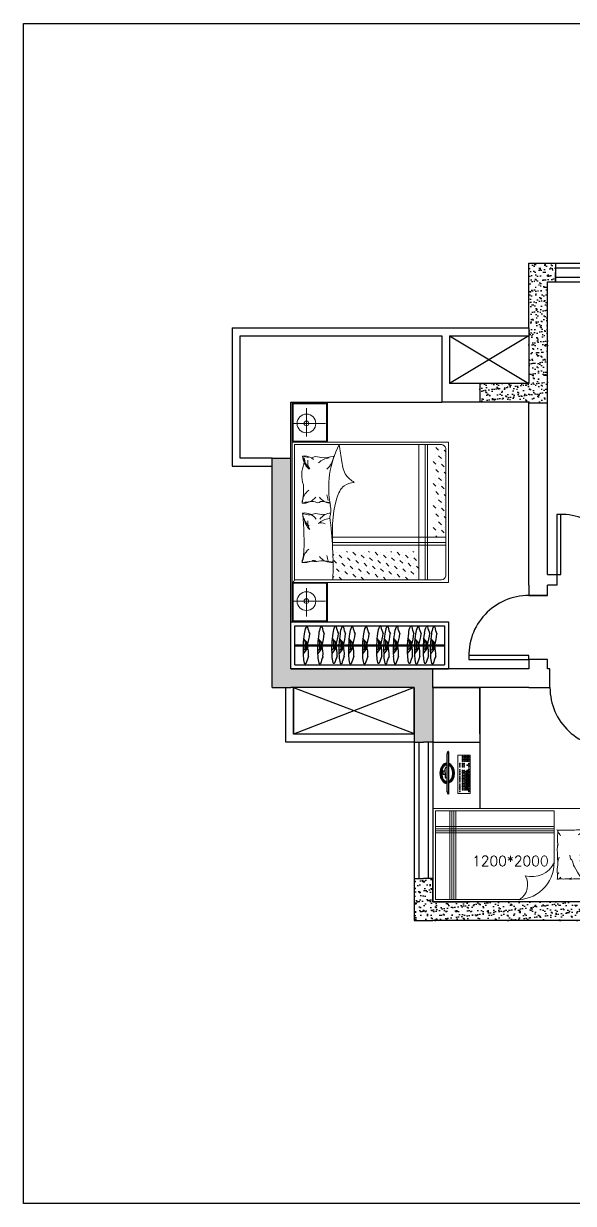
# Model space of a CAD drawing. Header units: millimetres. Extents: x 20837 to 97633253, y -10239614 to 28523936.
# Drawn here: x 20837 to 27880, y -4761 to 10367 of the extents above; entities that cross this region are included whole.
import ezdxf

# ---------------------------------------------------------------- set-up
doc = ezdxf.new("R2010")
doc.units = ezdxf.units.MM
doc.linetypes.add('HIDDEN', pattern=[0.375, 0.25, -0.125])
doc.layers.add('6', color=6, linetype='Continuous')
doc.layers.add('HUANG', color=2, linetype='Continuous')
for name, color, linetype, lineweight in [('家具', 130, 'Continuous', 20), ('细线', 8, 'Continuous', 5), ('饰线', 134, 'Continuous', 13)]:
    doc.layers.add(name, color=color, linetype=linetype, lineweight=lineweight)
doc.styles.get("Standard").update_dxf_attribs({"font": 'txt', "bigfont": 'gbcbig.shx'})
pattern_1 = [(37.5, (18684.38, 0), (-3.20006, 97.88265), [0, -77.216, 0, -86.36, 0, -82.55]), (7.5, (18684.38, 0), (89.9047, 143.365), [0, -41.656, 0, -69.596, 0, -26.67]), (327.5, (18621.9, 0), (158.1985, 0.28744), [0, -25.4, 0, -91.44, 0, -119.38]), (317.5, (18621.9, 0), (152.7113, 44.5859), [0, -12.7, 0, -59.944, 0, -68.58])]

# ---------------------------------------------------------------- blocks, each defined once
blk = doc.blocks.new('A$C7F2640A1')
at = {"layer": '6'}
for p, q in [((220, 323), (162, 365)), ((220, 323), (163, 388)), ((182, 350), (180, 248)), ((200, 337), (199, 260)), ((406, 323), (348, 365)), ((406, 323), (350, 388)), ((368, 350), (367, 248)), ((387, 337), (386, 260)), ((586, 329), (528, 371)), ((586, 329), (530, 394)), ((548, 356), (547, 254)), ((567, 343), (566, 266)), ((678, 323), (621, 365)), ((678, 323), (622, 388)), ((641, 350), (639, 248)), ((659, 337), (658, 260)), ((800, 323), (742, 365)), ((800, 323), (744, 388)), ((762, 350), (761, 248)), ((781, 337), (780, 260)), ((979, 323), (922, 365)), ((979, 323), (923, 388)), ((942, 350), (940, 248)), ((960, 337), (959, 260)), ((1159, 329), (1102, 371)), ((1159, 329), (1103, 394)), ((1122, 356), (1120, 254)), ((1140, 343), (1139, 266)), ((1252, 323), (1194, 365)), ((1252, 323), (1196, 388)), ((1214, 350), (1212, 248)), ((1233, 337), (1231, 260)), ((1374, 323), (1316, 365)), ((1374, 323), (1318, 388)), ((1336, 350), (1334, 248)), ((1355, 337), (1353, 260)), ((1554, 329), (1496, 371)), ((1554, 329), (1498, 394)), ((1516, 356), (1514, 254)), ((1535, 343), (1533, 266)), ((1646, 323), (1588, 365)), ((1646, 323), (1590, 388)), ((1608, 350), (1607, 248)), ((1627, 337), (1626, 260)), ((1757, 329), (1700, 371)), ((1757, 329), (1701, 394)), ((1719, 356), (1718, 254)), ((1738, 343), (1737, 266)), ((1849, 323), (1792, 365)), ((1849, 323), (1793, 388)), ((1812, 350), (1810, 248)), ((1830, 337), (1829, 260)), ((219, 273), (156, 232)), ((219, 273), (158, 190)), ((406, 273), (343, 232)), ((406, 273), (344, 190)), ((586, 279), (523, 238)), ((586, 279), (524, 196)), ((678, 273), (615, 232)), ((678, 273), (616, 190)), ((800, 273), (737, 232)), ((800, 273), (738, 190)), ((979, 273), (916, 232)), ((979, 273), (918, 190)), ((1159, 279), (1096, 238)), ((1159, 279), (1098, 196)), ((1251, 273), (1189, 232)), ((1251, 273), (1190, 190)), ((1373, 273), (1311, 232)), ((1373, 273), (1312, 190)), ((1553, 279), (1491, 238)), ((1553, 279), (1492, 196)), ((1646, 273), (1583, 232)), ((1646, 273), (1584, 190)), ((1757, 279), (1694, 238)), ((1757, 279), (1695, 196)), ((1849, 273), (1786, 232)), ((1849, 273), (1788, 190))]:
    blk.add_line(p, q, dxfattribs=at)
for centre, radius, start, end in [((387, 433), 216, 152.6636, 175.8147), ((210, 528), 14.5, 96.6032, 163.504), ((180, 509), 43.4, 34.8478, 50.2371), ((478, 568), 265, 187.3156, 207.1751), ((574, 433), 216, 152.6636, 175.8147), ((396, 528), 14.5, 96.6032, 163.504), ((367, 509), 43.4, 34.8478, 50.2371), ((665, 568), 265, 187.3156, 207.1751), ((1857, 251), 1334, 171.1882, 177.4001), ((754, 440), 216, 152.6636, 175.8147), ((576, 535), 14.5, 96.6032, 163.504), ((547, 516), 43.4, 34.8478, 50.2371), ((845, 574), 265, 187.3156, 207.1751), ((846, 433), 216, 152.6636, 175.8147), ((668, 528), 14.5, 96.6032, 163.504), ((639, 509), 43.4, 34.8478, 50.2371), ((937, 568), 265, 187.3156, 207.1751), ((968, 433), 216, 152.6636, 175.8147), ((790, 528), 14.5, 96.6032, 163.504), ((761, 509), 43.4, 34.8478, 50.2371), ((1059, 568), 265, 187.3156, 207.1751), ((1147, 433), 216, 152.6636, 175.8147), ((970, 528), 14.5, 96.6032, 163.504), ((940, 509), 43.4, 34.8478, 50.2371), ((1238, 568), 265, 187.3156, 207.1751), ((2431, 251), 1334, 171.1882, 177.4001), ((1327, 440), 216, 152.6636, 175.8147), ((1150, 535), 14.5, 96.6032, 163.504), ((1120, 516), 43.4, 34.8478, 50.2371), ((1418, 574), 265, 187.3156, 207.1751), ((1420, 433), 216, 152.6636, 175.8147), ((1242, 528), 14.5, 96.6032, 163.504), ((1212, 509), 43.4, 34.8478, 50.2371), ((1511, 568), 265, 187.3156, 207.1751), ((1541, 433), 216, 152.6636, 175.8147), ((1364, 528), 14.5, 96.6032, 163.504), ((1334, 509), 43.4, 34.8478, 50.2371), ((1632, 568), 265, 187.3156, 207.1751), ((2825, 251), 1334, 171.1882, 177.4001), ((1722, 440), 216, 152.6636, 175.8147), ((1544, 535), 14.5, 96.6032, 163.504), ((1514, 516), 43.4, 34.8478, 50.2371), ((1813, 574), 265, 187.3156, 207.1751), ((1814, 433), 216, 152.6636, 175.8147), ((1636, 528), 14.5, 96.6032, 163.504), ((1607, 509), 43.4, 34.8478, 50.2371), ((1905, 568), 265, 187.3156, 207.1751), ((3029, 251), 1334, 171.1882, 177.4001), ((1925, 440), 216, 152.6636, 175.8147), ((1747, 535), 14.5, 96.6032, 163.504), ((1718, 516), 43.4, 34.8478, 50.2371), ((2016, 574), 265, 187.3156, 207.1751), ((2017, 433), 216, 152.6636, 175.8147), ((1840, 528), 14.5, 96.6032, 163.504), ((1810, 509), 43.4, 34.8478, 50.2371), ((2108, 568), 265, 187.3156, 207.1751), ((1491, 245), 1334, 177.4001, 183.612), ((1491, 245), 1334, 171.1882, 177.4001), ((-451, 514), 697, 342.2683, 354.5255), ((1677, 245), 1334, 177.4001, 183.612), ((1677, 245), 1334, 171.1882, 177.4001), ((-265, 514), 697, 342.2683, 354.5255), ((1857, 251), 1334, 177.4001, 183.612), ((-84, 520), 697, 342.2683, 354.5255), ((133, 194), 460, 356.3449, 14.2804), ((1950, 245), 1334, 177.4001, 183.612), ((1950, 245), 1334, 171.1882, 177.4001), ((8, 514), 697, 342.2683, 354.5255), ((2072, 245), 1334, 177.4001, 183.612), ((2072, 245), 1334, 171.1882, 177.4001), ((130, 514), 697, 342.2683, 354.5255), ((2251, 245), 1334, 177.4001, 183.612), ((2251, 245), 1334, 171.1882, 177.4001), ((309, 514), 697, 342.2683, 354.5255), ((2431, 251), 1334, 177.4001, 183.612), ((489, 520), 697, 342.2683, 354.5255), ((707, 194), 460, 356.3449, 14.2804), ((2523, 245), 1334, 177.4001, 183.612), ((2523, 245), 1334, 171.1882, 177.4001), ((581, 514), 697, 342.2683, 354.5255), ((2645, 245), 1334, 177.4001, 183.612), ((2645, 245), 1334, 171.1882, 177.4001), ((703, 514), 697, 342.2683, 354.5255), ((2825, 251), 1334, 177.4001, 183.612), ((883, 520), 697, 342.2683, 354.5255), ((1101, 194), 460, 356.3449, 14.2804), ((2917, 245), 1334, 177.4001, 183.612), ((2917, 245), 1334, 171.1882, 177.4001), ((976, 514), 697, 342.2683, 354.5255), ((3029, 251), 1334, 177.4001, 183.612), ((1087, 520), 697, 342.2683, 354.5255), ((1305, 194), 460, 356.3449, 14.2804), ((3121, 245), 1334, 177.4001, 183.612), ((3121, 245), 1334, 171.1882, 177.4001), ((1179, 514), 697, 342.2683, 354.5255), ((540, 173), 381, 181.9247, 195.3684), ((839, -111), 669, 156.2841, 164.8368), ((-233, 188), 460, 356.3449, 14.2804), ((727, 173), 381, 181.9247, 195.3684), ((1026, -111), 669, 156.2841, 164.8368), ((-47, 188), 460, 356.3449, 14.2804), ((907, 180), 381, 181.9247, 195.3684), ((1206, -105), 669, 156.2841, 164.8368), ((999, 173), 381, 181.9247, 195.3684), ((1298, -111), 669, 156.2841, 164.8368), ((226, 188), 460, 356.3449, 14.2804), ((1121, 173), 381, 181.9247, 195.3684), ((1420, -111), 669, 156.2841, 164.8368), ((348, 188), 460, 356.3449, 14.2804), ((1300, 173), 381, 181.9247, 195.3684), ((1599, -111), 669, 156.2841, 164.8368), ((527, 188), 460, 356.3449, 14.2804), ((1480, 180), 381, 181.9247, 195.3684), ((1779, -105), 669, 156.2841, 164.8368), ((1572, 173), 381, 181.9247, 195.3684), ((1871, -111), 669, 156.2841, 164.8368), ((799, 188), 460, 356.3449, 14.2804), ((1694, 173), 381, 181.9247, 195.3684), ((1993, -111), 669, 156.2841, 164.8368), ((921, 188), 460, 356.3449, 14.2804), ((1874, 180), 381, 181.9247, 195.3684), ((2173, -105), 669, 156.2841, 164.8368), ((1967, 173), 381, 181.9247, 195.3684), ((2266, -111), 669, 156.2841, 164.8368), ((1194, 188), 460, 356.3449, 14.2804), ((2078, 180), 381, 181.9247, 195.3684), ((2377, -105), 669, 156.2841, 164.8368), ((2170, 173), 381, 181.9247, 195.3684), ((2469, -111), 669, 156.2841, 164.8368), ((1397, 188), 460, 356.3449, 14.2804), ((228, 101), 62.4, 207.2213, 220.434), ((204, 5), 60.8, 100.8498, 113.2062), ((414, 101), 62.4, 207.2213, 220.434), ((391, 5), 60.8, 100.8498, 113.2062), ((594, 107), 62.4, 207.2213, 220.434), ((571, 11), 60.8, 100.8498, 113.2062), ((687, 101), 62.4, 207.2213, 220.434), ((663, 5), 60.8, 100.8498, 113.2062), ((809, 101), 62.4, 207.2213, 220.434), ((785, 5), 60.8, 100.8498, 113.2062), ((988, 101), 62.4, 207.2213, 220.434), ((964, 5), 60.8, 100.8498, 113.2062), ((1168, 107), 62.4, 207.2213, 220.434), ((1144, 11), 60.8, 100.8498, 113.2062), ((1260, 101), 62.4, 207.2213, 220.434), ((1237, 5), 60.8, 100.8498, 113.2062), ((1382, 101), 62.4, 207.2213, 220.434), ((1359, 5), 60.8, 100.8498, 113.2062), ((1562, 107), 62.4, 207.2213, 220.434), ((1539, 11), 60.8, 100.8498, 113.2062), ((1655, 101), 62.4, 207.2213, 220.434), ((1631, 5), 60.8, 100.8498, 113.2062), ((1766, 107), 62.4, 207.2213, 220.434), ((1742, 11), 60.8, 100.8498, 113.2062), ((1858, 101), 62.4, 207.2213, 220.434), ((1834, 5), 60.8, 100.8498, 113.2062)]:
    blk.add_arc(centre, radius, start, end, dxfattribs=at)
at = {"layer": 'HUANG', "color": 2}
for p, q in [((0, 600), (2020, 600)), ((0, 0), (0, 600)), ((50, 550), (1970, 550)), ((50, 50), (50, 550)), ((1970, 550), (1970, 50)), ((2020, 600), (2020, 0)), ((50, 306), (1970, 306)), ((50, 296), (1970, 296)), ((0, 0), (2020, 0)), ((50, 50), (1970, 50))]:
    blk.add_line(p, q, dxfattribs=at)
blk = doc.blocks.new('bad5')
at = {"layer": '家具', "color": 130}
for p, q in [((-500, 1550), (-500, 2000)), ((-500, 2000), (0, 2000)), ((1800, 2000), (0, 2000)), ((0, 0), (0, 2000)), ((1800, 0), (1800, 2000)), ((2300, 2000), (1800, 2000)), ((2300, 1550), (2300, 2000)), ((0, 1550), (-500, 1550)), ((1800, 1550), (2300, 1550)), ((0, 0), (1800, 0))]:
    blk.add_line(p, q, dxfattribs=at)
at = {"layer": '细线', "color": 8}
for p, q in [((-490, 1560), (-490, 1990)), ((-490, 1990), (-10, 1990)), ((-239, 2001), (-239, 1574)), ((-10, 1990), (-10, 1560)), ((0, 2000), (0, 1550)), ((35, 86), (35, 1972)), ((35, 1972), (900, 1972)), ((900, 1972), (1769, 1972)), ((1769, 1972), (1769, 90)), ((1800, 2000), (1800, 1550)), ((1810, 1990), (1810, 1560)), ((2290, 1990), (1810, 1990)), ((2039, 2001), (2039, 1574)), ((2290, 1560), (2290, 1990)), ((-73, 1818), (-436, 1818)), ((1873, 1818), (2236, 1818)), ((-10, 1560), (-490, 1560)), ((1810, 1560), (2290, 1560)), ((35, 1364), (69, 1399)), ((69, 1469), (79, 1479)), ((105, 1434), (105, 1434)), ((105, 1363), (105, 1363)), ((140, 1469), (140, 1469)), ((140, 1399), (175, 1434)), ((175, 1363), (175, 1363)), ((211, 1469), (211, 1469)), ((211, 1399), (211, 1399)), ((211, 1328), (246, 1363)), ((246, 1434), (281, 1469)), ((281, 1399), (281, 1399)), ((317, 1434), (317, 1434)), ((317, 1363), (352, 1399)), ((352, 1469), (363, 1480)), ((388, 1434), (388, 1434)), ((388, 1363), (388, 1363)), ((480, 1485), (480, 34)), ((511, 1487), (511, 34)), ((581, 1492), (581, 34)), ((69, 1328), (69, 1328)), ((69, 1257), (69, 1257)), ((69, 1186), (105, 1222)), ((105, 1293), (140, 1328)), ((140, 1257), (140, 1257)), ((175, 1293), (175, 1293)), ((175, 1222), (211, 1257)), ((246, 1293), (246, 1293)), ((246, 1222), (246, 1222)), ((281, 1328), (281, 1328)), ((281, 1257), (317, 1293)), ((317, 1222), (317, 1222)), ((352, 1328), (352, 1328)), ((352, 1257), (352, 1257)), ((352, 1186), (388, 1222)), ((388, 1293), (399, 1304)), ((35, 1081), (69, 1116)), ((105, 1151), (105, 1151)), ((105, 1080), (105, 1080)), ((140, 1186), (140, 1186)), ((140, 1116), (175, 1151)), ((175, 1080), (175, 1080)), ((211, 1186), (211, 1186)), ((211, 1116), (211, 1116)), ((211, 1045), (246, 1080)), ((246, 1151), (281, 1186)), ((281, 1116), (281, 1116)), ((317, 1151), (317, 1151)), ((317, 1080), (352, 1116)), ((388, 1151), (388, 1151)), ((388, 1080), (388, 1080)), ((69, 1045), (69, 1045)), ((69, 974), (69, 974)), ((69, 904), (105, 939)), ((105, 1010), (140, 1045)), ((140, 974), (140, 974)), ((175, 1010), (175, 1010)), ((175, 939), (211, 974)), ((246, 1010), (246, 1010)), ((246, 939), (246, 939)), ((281, 1045), (281, 1045)), ((281, 974), (317, 1010)), ((317, 939), (317, 939)), ((352, 1045), (352, 1045)), ((352, 974), (352, 974)), ((352, 904), (388, 939)), ((388, 1010), (399, 1022)), ((35, 799), (69, 833)), ((69, 762), (69, 762)), ((105, 868), (105, 868)), ((105, 798), (105, 798)), ((105, 727), (140, 762)), ((140, 904), (140, 904)), ((140, 833), (175, 868)), ((175, 798), (175, 798)), ((211, 904), (211, 904)), ((211, 833), (211, 833)), ((211, 762), (246, 798)), ((246, 868), (281, 904)), ((281, 833), (281, 833)), ((281, 762), (281, 762)), ((317, 868), (317, 868)), ((317, 798), (352, 833)), ((352, 762), (352, 762)), ((388, 868), (388, 868)), ((388, 798), (388, 798)), ((69, 692), (69, 692)), ((69, 621), (105, 656)), ((140, 692), (140, 692)), ((140, 621), (140, 621)), ((175, 727), (175, 727)), ((175, 656), (211, 692)), ((211, 621), (211, 621)), ((246, 727), (246, 727)), ((246, 656), (246, 656)), ((246, 585), (281, 621)), ((281, 692), (317, 727)), ((317, 656), (317, 656)), ((352, 692), (352, 692)), ((352, 621), (388, 656)), ((388, 727), (399, 739)), ((35, 516), (69, 550)), ((69, 479), (69, 479)), ((105, 585), (105, 585)), ((105, 515), (105, 515)), ((105, 444), (140, 479)), ((140, 550), (175, 585)), ((175, 515), (175, 515)), ((211, 550), (211, 550)), ((211, 479), (246, 515)), ((281, 550), (281, 550)), ((281, 479), (281, 479)), ((317, 585), (317, 585)), ((317, 515), (352, 550)), ((352, 479), (352, 479)), ((388, 585), (388, 585)), ((388, 515), (388, 515)), ((388, 444), (399, 456)), ((1769, 377), (35, 377)), ((69, 409), (69, 409)), ((140, 409), (140, 409)), ((175, 444), (175, 444)), ((180, 377), (211, 409)), ((246, 444), (246, 444)), ((281, 409), (317, 444)), ((352, 409), (352, 409)), ((1769, 297), (35, 297)), ((1769, 266), (35, 266)), ((581, 143), (600, 161)), ((670, 161), (705, 196)), ((741, 161), (741, 161)), ((812, 161), (812, 161)), ((847, 126), (882, 161)), ((953, 161), (988, 196)), ((1024, 161), (1024, 161)), ((1095, 161), (1095, 161)), ((1130, 126), (1165, 161)), ((1236, 161), (1270, 196)), ((1307, 161), (1307, 161)), ((1377, 161), (1377, 161)), ((1413, 126), (1448, 161)), ((1519, 161), (1553, 196)), ((1590, 161), (1590, 161)), ((1660, 161), (1660, 161)), ((1696, 126), (1731, 161)), ((1719, 34), (85, 34)), ((600, 90), (600, 90)), ((635, 126), (635, 126)), ((635, 55), (670, 90)), ((706, 126), (706, 126)), ((706, 55), (706, 55)), ((741, 90), (776, 126)), ((776, 55), (776, 55)), ((812, 90), (812, 90)), ((826, 34), (847, 55)), ((882, 90), (882, 90)), ((918, 126), (918, 126)), ((918, 55), (953, 90)), ((989, 126), (989, 126)), ((989, 55), (989, 55)), ((1024, 90), (1059, 126)), ((1059, 55), (1059, 55)), ((1095, 90), (1095, 90)), ((1108, 34), (1130, 55)), ((1165, 90), (1165, 90)), ((1201, 126), (1201, 126)), ((1201, 55), (1236, 90)), ((1271, 126), (1271, 126)), ((1271, 55), (1271, 55)), ((1307, 90), (1342, 126)), ((1342, 55), (1342, 55)), ((1377, 90), (1377, 90)), ((1391, 34), (1413, 55)), ((1448, 90), (1448, 90)), ((1484, 126), (1484, 126)), ((1484, 55), (1519, 90)), ((1554, 126), (1554, 126)), ((1554, 55), (1554, 55)), ((1590, 90), (1625, 126)), ((1625, 55), (1625, 55)), ((1660, 90), (1660, 90)), ((1674, 34), (1696, 55)), ((1731, 90), (1731, 90)), ((1766, 126), (1766, 126))]:
    blk.add_line(p, q, dxfattribs=at)
for centre in [(-239, 1818), (2039, 1818)]:
    blk.add_circle(centre, 29.9, dxfattribs=at)
for centre, radius, start, end in [((35, 2002), 30.1, 183.4299, 269.9275), ((564, 1850), 308, 175.3048, 198.6942), ((239, 1630), 245, 40.4189, 85.9871), ((369, 2147), 295, 247.5179, 264.267), ((-1359, 1613), 1636, 4.8098, 9.1892), ((527, 5229), 3380, 266.8134, 276.1602), ((835, 1643), 204, 94.0129, 139.5811), ((907, 1624), 245, 94.0129, 139.5811), ((697, 1848), 194, 306.5711, 5.89), ((1046, 1785), 177, 151.7736, 201.6983), ((1210, 1855), 194, 174.11, 233.4289), ((659, 1750), 378, 353.4947, 19.1867), ((999, 1630), 245, 40.4189, 85.9871), ((1198, 2711), 856, 257.7438, 273.6284), ((1378, 1490), 388, 68.2026, 108.9817), ((1638, 1624), 245, 94.0129, 139.5811), ((1614, 1643), 204, 94.0129, 139.5811), ((1545, 2005), 156, 261.5958, 298.9092), ((1428, 1848), 194, 333.7371, 5.89), ((2117, 1722), 517, 163.6046, 172.3273), ((-220, 1614), 496, 344.0243, 8.7071), ((238, 1721), 44.6, 314.4736, 42.1713), ((-2090, 1796), 2362, 357.3905, 358.8876), ((764, 1657), 145, 79.826, 125.2666), ((715, 1697), 168, 337.017, 7.5368), ((1078, 1674), 54.7, 142.0833, 220.902), ((1542, 1657), 145, 79.826, 125.2666), ((1428, 1848), 194, 320.9404, 333.7371), ((1646, 1751), 45.9, 165.3506, 223.2684), ((1446, 1697), 168, 337.017, 7.5368), ((450, 1497), 194, 126.5711, 185.89), ((255, 1778), 238, 274.4836, 291.935), ((669, 1623), 96.2, 331.3716, 24.1267), ((595, 1506), 225, 5.3577, 44.1648), ((697, 1491), 194, 4.3181, 53.4289), ((924, 1778), 273, 251.8284, 283.1838), ((1052, 1616), 183, 175.2233, 196.23), ((1210, 1497), 194, 126.5711, 172.3641), ((707, 1618), 330, 343.7954, 3.5554), ((1034, 1778), 238, 274.4836, 291.935), ((1638, 1715), 245, 220.4189, 265.9871), ((1374, 1506), 225, 5.3577, 44.1648), ((2055, 1608), 455, 176.9801, 197.479), ((520, -290), 1787, 97.8585, 98.4763), ((239, 1722), 245, 274.0129, 278.3417), ((89, 88), 54.2, 181.8427, 265.5475), ((1705, 96), 64.4, 282.6539, 354.7939)]:
    blk.add_arc(centre, radius, start, end, dxfattribs=at)
at = {"layer": '饰线', "color": 134}
for centre in [(-239, 1818), (2039, 1818)]:
    blk.add_circle(centre, 120, dxfattribs=at)
for centre, radius, start, end in [((210, 6242), 4765, 267.8927, 277.5858), ((1213, 310), 1223, 62.9912, 100.6892)]:
    blk.add_arc(centre, radius, start, end, dxfattribs=at)
for points in [[(438, 1483), (1082, 1427), (1241, 1335), (1284, 1207)], [(1284, 1207), (1375, 1311), (1547, 1366), (1769, 1400)]]:
    blk.add_spline(points, degree=3, dxfattribs=at)
blk = doc.blocks.new('A$C59E40416')
at = {"color": 4}
for p, q in [((0, 2000), (0, 0)), ((1200, 2000), (0, 2000)), ((1200, 0), (1200, 2000)), ((0, 0), (1200, 0))]:
    blk.add_line(p, q, dxfattribs=at)
at = {"color": 8}
for p, q in [((297, 1902), (272, 1909)), ((272, 1909), (276, 1890)), ((276, 1890), (276, 1865)), ((276, 1865), (276, 1838)), ((276, 1838), (278, 1812)), ((308, 1901), (297, 1902)), ((304, 1899), (315, 1894)), ((322, 1901), (308, 1901)), ((315, 1894), (323, 1885)), ((383, 1902), (322, 1901)), ((323, 1885), (328, 1879)), ((328, 1879), (337, 1861)), ((430, 1904), (383, 1902)), ((470, 1907), (430, 1904)), ((514, 1909), (470, 1907)), ((551, 1912), (514, 1909)), ((585, 1906), (551, 1912)), ((581, 1906), (594, 1888)), ((636, 1907), (585, 1906)), ((594, 1888), (599, 1880)), ((651, 1909), (636, 1907)), ((675, 1909), (651, 1909)), ((671, 1884), (670, 1879)), ((678, 1896), (671, 1884)), ((697, 1904), (675, 1909)), ((687, 1898), (678, 1896)), ((692, 1903), (687, 1898)), ((720, 1904), (697, 1904)), ((745, 1907), (720, 1904)), ((771, 1909), (745, 1907)), ((748, 1810), (778, 1827)), ((753, 1898), (751, 1889)), ((791, 1903), (753, 1898)), ((791, 1904), (771, 1909)), ((778, 1827), (818, 1849)), ((834, 1904), (791, 1904)), ((818, 1849), (837, 1862)), ((847, 1904), (834, 1904)), ((837, 1862), (866, 1880)), ((863, 1907), (847, 1904)), ((893, 1909), (863, 1907)), ((866, 1880), (879, 1889)), ((879, 1889), (893, 1901)), ((902, 1913), (893, 1909)), ((893, 1901), (895, 1907)), ((895, 1907), (900, 1911)), ((902, 1906), (902, 1913)), ((902, 1871), (902, 1906)), ((903, 1838), (902, 1871)), ((904, 1817), (903, 1838)), ((905, 1799), (904, 1817)), ((278, 1812), (278, 1789)), ((278, 1789), (278, 1766)), ((278, 1766), (280, 1747)), ((280, 1716), (278, 1693)), ((278, 1693), (278, 1672)), ((278, 1672), (280, 1641)), ((280, 1747), (280, 1716)), ((601, 1751), (645, 1760)), ((645, 1760), (661, 1775)), ((661, 1775), (688, 1788)), ((688, 1788), (726, 1796)), ((726, 1796), (748, 1810)), ((889, 1776), (895, 1770)), ((895, 1770), (898, 1760)), ((898, 1760), (898, 1749)), ((898, 1749), (902, 1741)), ((902, 1741), (903, 1732)), ((903, 1732), (903, 1729)), ((904, 1729), (909, 1748)), ((904, 1699), (904, 1729)), ((905, 1685), (904, 1699)), ((904, 1654), (907, 1669)), ((908, 1772), (905, 1799)), ((907, 1669), (905, 1685)), ((909, 1763), (908, 1772)), ((909, 1748), (909, 1763)), ((232, 1550), (232, 30)), ((260, 1550), (260, 30)), ((278, 1599), (273, 1585)), ((273, 1585), (281, 1591)), ((280, 1641), (278, 1619)), ((278, 1619), (278, 1599)), ((281, 1591), (290, 1596)), ((287, 1550), (287, 30)), ((290, 1596), (315, 1596)), ((292, 1596), (301, 1602)), ((301, 1602), (315, 1607)), ((314, 1550), (314, 30)), ((315, 1607), (322, 1613)), ((315, 1596), (356, 1594)), ((322, 1613), (336, 1621)), ((336, 1621), (345, 1629)), ((345, 1629), (348, 1635)), ((356, 1594), (390, 1594)), ((390, 1594), (425, 1594)), ((425, 1594), (454, 1597)), ((435, 1593), (453, 1599)), ((453, 1599), (464, 1602)), ((454, 1597), (495, 1594)), ((464, 1602), (472, 1607)), ((495, 1594), (526, 1588)), ((526, 1588), (579, 1592)), ((579, 1592), (648, 1594)), ((624, 1613), (637, 1608)), ((637, 1608), (652, 1605)), ((648, 1594), (678, 1599)), ((652, 1605), (660, 1603)), ((660, 1603), (668, 1601)), ((668, 1601), (678, 1601)), ((678, 1599), (725, 1596)), ((725, 1596), (781, 1589)), ((781, 1589), (809, 1588)), ((809, 1588), (849, 1594)), ((820, 1612), (829, 1606)), ((829, 1606), (838, 1599)), ((838, 1599), (847, 1594)), ((849, 1594), (894, 1594)), ((882, 1634), (890, 1625)), ((890, 1625), (898, 1619)), ((894, 1594), (908, 1588)), ((898, 1619), (902, 1615)), ((902, 1615), (904, 1612)), ((904, 1624), (904, 1654)), ((904, 1613), (904, 1624)), ((908, 1605), (904, 1613)), ((908, 1588), (908, 1605)), ((30, 289), (1170, 289)), ((30, 265), (1170, 265)), ((30, 238), (1170, 238)), ((30, 215), (1170, 215))]:
    blk.add_line(p, q, dxfattribs=at)
at = {"layer": '饰线'}
for p, q in [((1200, 1950), (0, 1950)), ((30, 1550), (30, 30)), ((698, 1550), (30, 1550)), ((1170, 30), (1170, 1104)), ((30, 30), (1170, 30))]:
    blk.add_line(p, q, dxfattribs=at)
for centre, radius, start, end in [((694, 1073), 477, 356.3543, 90.4491), ((565, 1269), 311, 343.2486, 64.67), ((978, 985), 226, 31.6246, 120.6776)]:
    blk.add_arc(centre, radius, start, end, dxfattribs=at)
at = {"color": 8}
blk.add_text('1200*2000', height=130, rotation=90, dxfattribs=at).set_placement((739, 499))
blk = doc.blocks.new('A$C4BBD1951')
at = {"color": 8}
for p, q in [((30, 467), (20, 467)), ((20, 467), (20, 457)), ((20, 457), (30, 457)), ((30, 457), (30, 467)), ((137, 467), (137, 447)), ((147, 467), (137, 467)), ((147, 447), (147, 467)), ((30, 437), (20, 437)), ((20, 437), (20, 427)), ((30, 437), (20, 437)), ((20, 437), (20, 427)), ((20, 427), (30, 427)), ((20, 427), (30, 427)), ((30, 417), (20, 417)), ((20, 417), (20, 406)), ((30, 417), (20, 417)), ((20, 417), (20, 406)), ((20, 406), (30, 406)), ((20, 406), (30, 406)), ((30, 396), (20, 396)), ((20, 396), (20, 386)), ((30, 396), (20, 396)), ((20, 396), (20, 386)), ((20, 386), (30, 386)), ((20, 386), (30, 386)), ((30, 376), (20, 376)), ((20, 376), (20, 366)), ((30, 376), (20, 376)), ((20, 376), (20, 366)), ((20, 366), (30, 366)), ((20, 366), (30, 366)), ((30, 345), (20, 345)), ((20, 345), (20, 335)), ((30, 345), (20, 345)), ((20, 345), (20, 335)), ((20, 335), (30, 335)), ((20, 335), (30, 335)), ((30, 325), (20, 325)), ((20, 325), (20, 315)), ((30, 325), (20, 325)), ((20, 325), (20, 315)), ((20, 315), (30, 315)), ((20, 315), (30, 315)), ((30, 305), (20, 305)), ((20, 305), (20, 295)), ((30, 305), (20, 305)), ((20, 305), (20, 295)), ((30, 427), (30, 437)), ((30, 427), (30, 437)), ((30, 406), (30, 417)), ((30, 406), (30, 417)), ((30, 386), (30, 396)), ((30, 386), (30, 396)), ((30, 366), (30, 376)), ((30, 366), (30, 376)), ((30, 335), (30, 345)), ((30, 335), (30, 345)), ((30, 315), (30, 325)), ((30, 315), (30, 325)), ((30, 295), (30, 305)), ((30, 295), (30, 305)), ((66, 447), (56, 447)), ((56, 447), (56, 437)), ((56, 437), (66, 437)), ((66, 427), (56, 427)), ((56, 427), (56, 417)), ((56, 417), (66, 417)), ((66, 406), (56, 406)), ((56, 406), (56, 396)), ((56, 396), (66, 396)), ((66, 386), (56, 386)), ((56, 386), (56, 376)), ((56, 376), (66, 376)), ((66, 366), (56, 366)), ((56, 366), (56, 356)), ((56, 356), (66, 356)), ((66, 345), (56, 345)), ((56, 345), (56, 335)), ((56, 335), (66, 335)), ((66, 325), (56, 325)), ((56, 325), (56, 315)), ((56, 315), (66, 315)), ((66, 305), (56, 305)), ((56, 305), (56, 295)), ((66, 437), (66, 447)), ((66, 417), (66, 427)), ((66, 396), (66, 406)), ((66, 376), (66, 386)), ((66, 356), (66, 366)), ((66, 335), (66, 345)), ((66, 315), (66, 325)), ((66, 295), (66, 305)), ((76, 447), (76, 437)), ((86, 447), (76, 447)), ((76, 437), (86, 437)), ((86, 427), (76, 427)), ((76, 427), (76, 417)), ((76, 417), (86, 417)), ((86, 406), (76, 406)), ((76, 406), (76, 396)), ((76, 396), (86, 396)), ((86, 386), (76, 386)), ((76, 386), (76, 376)), ((76, 376), (86, 376)), ((86, 366), (76, 366)), ((76, 366), (76, 356)), ((76, 356), (86, 356)), ((86, 345), (76, 345)), ((76, 345), (76, 335)), ((76, 335), (86, 335)), ((86, 325), (76, 325)), ((76, 325), (76, 315)), ((76, 315), (86, 315)), ((86, 305), (76, 305)), ((76, 305), (76, 295)), ((86, 437), (86, 447)), ((86, 417), (86, 427)), ((86, 396), (86, 406)), ((86, 376), (86, 386)), ((86, 356), (86, 366)), ((86, 335), (86, 345)), ((86, 315), (86, 325)), ((86, 295), (86, 305)), ((107, 447), (97, 447)), ((97, 447), (97, 427)), ((97, 427), (107, 427)), ((107, 417), (97, 417)), ((97, 417), (97, 406)), ((97, 406), (107, 406)), ((107, 396), (97, 396)), ((97, 396), (97, 386)), ((97, 386), (107, 386)), ((107, 376), (97, 376)), ((97, 376), (97, 366)), ((97, 366), (107, 366)), ((107, 356), (97, 356)), ((97, 356), (97, 345)), ((97, 345), (107, 345)), ((107, 335), (97, 335)), ((97, 335), (97, 325)), ((97, 325), (107, 325)), ((107, 315), (97, 315)), ((97, 315), (97, 305)), ((97, 305), (107, 305)), ((107, 427), (107, 447)), ((107, 406), (107, 417)), ((107, 386), (107, 396)), ((107, 366), (107, 376)), ((107, 345), (107, 356)), ((107, 325), (107, 335)), ((107, 305), (107, 315)), ((117, 447), (117, 437)), ((127, 447), (117, 447)), ((117, 437), (127, 437)), ((127, 427), (117, 427)), ((117, 427), (117, 417)), ((117, 417), (127, 417)), ((127, 406), (117, 406)), ((117, 406), (117, 396)), ((117, 396), (127, 396)), ((127, 386), (117, 386)), ((117, 386), (117, 376)), ((117, 376), (127, 376)), ((127, 366), (117, 366)), ((117, 366), (117, 356)), ((117, 356), (127, 356)), ((127, 345), (117, 345)), ((117, 345), (117, 335)), ((117, 335), (127, 335)), ((127, 325), (117, 325)), ((117, 325), (117, 315)), ((117, 315), (127, 315)), ((127, 305), (117, 305)), ((117, 305), (117, 295)), ((127, 437), (127, 447)), ((127, 417), (127, 427)), ((127, 396), (127, 406)), ((127, 376), (127, 386)), ((127, 356), (127, 366)), ((127, 335), (127, 345)), ((127, 315), (127, 325)), ((127, 295), (127, 305)), ((137, 447), (147, 447)), ((147, 437), (137, 437)), ((137, 437), (137, 417)), ((137, 417), (147, 417)), ((137, 406), (137, 234)), ((147, 406), (137, 406)), ((147, 417), (147, 437)), ((147, 234), (147, 406)), ((20, 295), (30, 295)), ((20, 295), (30, 295)), ((20, 284), (20, 274)), ((20, 284), (20, 274)), ((30, 284), (20, 284)), ((30, 284), (20, 284)), ((20, 274), (30, 274)), ((20, 274), (30, 274)), ((30, 254), (20, 254)), ((20, 254), (20, 244)), ((30, 254), (20, 254)), ((20, 254), (20, 244)), ((20, 244), (30, 244)), ((20, 244), (30, 244)), ((30, 234), (20, 234)), ((20, 234), (20, 224)), ((30, 234), (20, 234)), ((20, 234), (20, 224)), ((20, 224), (30, 224)), ((20, 224), (30, 224)), ((30, 213), (20, 213)), ((20, 213), (20, 203)), ((30, 213), (20, 213)), ((20, 213), (20, 203)), ((20, 203), (30, 203)), ((20, 203), (30, 203)), ((30, 193), (20, 193)), ((20, 193), (20, 183)), ((30, 193), (20, 193)), ((20, 193), (20, 183)), ((20, 183), (30, 183)), ((20, 183), (30, 183)), ((30, 152), (20, 152)), ((20, 152), (20, 142)), ((30, 274), (30, 284)), ((30, 274), (30, 284)), ((30, 244), (30, 254)), ((30, 244), (30, 254)), ((30, 224), (30, 234)), ((30, 224), (30, 234)), ((30, 203), (30, 213)), ((30, 203), (30, 213)), ((30, 183), (30, 193)), ((30, 183), (30, 193)), ((30, 142), (30, 152)), ((56, 295), (66, 295)), ((56, 284), (56, 274)), ((66, 284), (56, 284)), ((56, 274), (66, 274)), ((66, 264), (56, 264)), ((56, 264), (56, 254)), ((56, 254), (66, 254)), ((66, 244), (56, 244)), ((56, 244), (56, 234)), ((56, 234), (66, 234)), ((66, 224), (56, 224)), ((56, 224), (56, 213)), ((56, 213), (66, 213)), ((66, 203), (56, 203)), ((56, 203), (56, 193)), ((56, 193), (66, 193)), ((66, 152), (56, 152)), ((56, 152), (56, 142)), ((66, 274), (66, 284)), ((66, 254), (66, 264)), ((66, 234), (66, 244)), ((66, 213), (66, 224)), ((66, 193), (66, 203)), ((66, 142), (66, 152)), ((76, 295), (86, 295)), ((76, 284), (76, 274)), ((86, 284), (76, 284)), ((76, 274), (86, 274)), ((86, 264), (76, 264)), ((76, 264), (76, 254)), ((76, 254), (86, 254)), ((86, 244), (76, 244)), ((76, 244), (76, 234)), ((76, 234), (86, 234)), ((86, 224), (76, 224)), ((76, 224), (76, 213)), ((76, 213), (86, 213)), ((86, 203), (76, 203)), ((76, 203), (76, 193)), ((76, 193), (86, 193)), ((86, 152), (76, 152)), ((76, 152), (76, 142)), ((86, 274), (86, 284)), ((86, 254), (86, 264)), ((86, 234), (86, 244)), ((86, 213), (86, 224)), ((86, 193), (86, 203)), ((86, 142), (86, 152)), ((107, 295), (97, 295)), ((97, 295), (97, 284)), ((97, 284), (107, 284)), ((107, 274), (97, 274)), ((97, 274), (97, 264)), ((97, 264), (107, 264)), ((107, 254), (97, 254)), ((97, 254), (97, 244)), ((97, 244), (107, 244)), ((107, 234), (97, 234)), ((97, 234), (97, 224)), ((97, 224), (107, 224)), ((107, 213), (97, 213)), ((97, 213), (97, 203)), ((97, 203), (107, 203)), ((107, 284), (107, 295)), ((107, 264), (107, 274)), ((107, 244), (107, 254)), ((107, 224), (107, 234)), ((107, 203), (107, 213)), ((117, 295), (127, 295)), ((117, 284), (117, 274)), ((127, 284), (117, 284)), ((117, 274), (127, 274)), ((127, 264), (117, 264)), ((117, 264), (117, 254)), ((117, 254), (127, 254)), ((127, 244), (117, 244)), ((117, 244), (117, 234)), ((117, 234), (127, 234)), ((127, 224), (117, 224)), ((117, 224), (117, 213)), ((117, 213), (127, 213)), ((127, 203), (117, 203)), ((117, 203), (117, 193)), ((117, 193), (127, 193)), ((127, 274), (127, 284)), ((127, 254), (127, 264)), ((127, 234), (127, 244)), ((127, 213), (127, 224)), ((127, 193), (127, 203)), ((137, 234), (147, 234)), ((147, 224), (137, 224)), ((137, 224), (137, 203)), ((137, 203), (147, 203)), ((147, 193), (137, 193)), ((137, 193), (137, 173)), ((137, 173), (147, 173)), ((147, 152), (137, 152)), ((137, 152), (137, 142)), ((147, 203), (147, 224)), ((147, 173), (147, 193)), ((147, 142), (147, 152)), ((20, 142), (30, 142)), ((30, 132), (20, 132)), ((20, 132), (20, 122)), ((20, 122), (30, 122)), ((30, 112), (20, 112)), ((20, 112), (20, 102)), ((20, 102), (30, 102)), ((30, 122), (30, 132)), ((30, 102), (30, 112)), ((56, 142), (66, 142)), ((66, 132), (56, 132)), ((56, 132), (56, 122)), ((56, 122), (66, 122)), ((66, 112), (56, 112)), ((56, 112), (56, 102)), ((56, 102), (66, 102)), ((56, 81), (56, 71)), ((66, 81), (56, 81)), ((56, 71), (66, 71)), ((56, 61), (56, 51)), ((66, 61), (56, 61)), ((56, 51), (66, 51)), ((56, 41), (56, 30)), ((66, 41), (56, 41)), ((56, 30), (66, 30)), ((56, 20), (66, 20)), ((56, 10), (56, 20)), ((66, 10), (56, 10)), ((66, 122), (66, 132)), ((66, 102), (66, 112)), ((66, 71), (66, 81)), ((66, 51), (66, 61)), ((66, 30), (66, 41)), ((66, 20), (66, 10)), ((76, 142), (86, 142)), ((86, 132), (76, 132)), ((76, 132), (76, 122)), ((76, 122), (86, 122)), ((86, 112), (76, 112)), ((76, 112), (76, 102)), ((76, 102), (86, 102)), ((76, 81), (76, 71)), ((86, 81), (76, 81)), ((76, 71), (86, 71)), ((76, 61), (76, 51)), ((86, 61), (76, 61)), ((76, 51), (86, 51)), ((76, 41), (76, 30)), ((86, 41), (76, 41)), ((76, 30), (86, 30)), ((107, 20), (76, 20)), ((76, 20), (76, 10)), ((76, 10), (107, 10)), ((86, 122), (86, 132)), ((86, 102), (86, 112)), ((86, 71), (86, 81)), ((86, 51), (86, 61)), ((86, 30), (86, 41)), ((97, 81), (97, 71)), ((107, 81), (97, 81)), ((97, 71), (107, 71)), ((97, 61), (97, 51)), ((107, 61), (97, 61)), ((97, 51), (107, 51)), ((97, 41), (97, 30)), ((107, 41), (97, 41)), ((97, 30), (107, 30)), ((107, 71), (107, 81)), ((107, 51), (107, 61)), ((107, 30), (107, 41)), ((107, 10), (107, 20)), ((127, 132), (117, 132)), ((117, 132), (117, 122)), ((117, 122), (127, 122)), ((117, 81), (117, 71)), ((127, 81), (117, 81)), ((117, 71), (127, 71)), ((117, 61), (117, 51)), ((127, 61), (117, 61)), ((117, 51), (127, 51)), ((117, 41), (117, 30)), ((127, 41), (117, 41)), ((117, 30), (127, 30)), ((147, 20), (117, 20)), ((117, 20), (117, 10)), ((117, 10), (147, 10)), ((127, 122), (127, 132)), ((127, 71), (127, 81)), ((127, 51), (127, 61)), ((127, 30), (127, 41)), ((137, 142), (147, 142)), ((147, 132), (137, 132)), ((137, 132), (137, 122)), ((137, 122), (147, 122)), ((147, 112), (137, 112)), ((137, 112), (137, 102)), ((137, 102), (147, 102)), ((137, 81), (137, 71)), ((147, 81), (137, 81)), ((137, 71), (147, 71)), ((137, 61), (137, 51)), ((147, 61), (137, 61)), ((137, 51), (147, 51)), ((137, 41), (137, 30)), ((147, 41), (137, 41)), ((137, 30), (147, 30)), ((147, 122), (147, 132)), ((147, 102), (147, 112)), ((147, 71), (147, 81)), ((147, 51), (147, 61)), ((147, 30), (147, 41)), ((147, 10), (147, 20))]:
    blk.add_line(p, q, dxfattribs=at)
at = {"layer": '饰线', "linetype": 'ByBlock'}
for p, q in [((0, 488), (0, 0)), ((158, 488), (0, 488)), ((158, 0), (158, 488)), ((0, 0), (158, 0))]:
    blk.add_line(p, q, dxfattribs=at)

msp = doc.modelspace()

# ---------------------------------------------------------------- hatches: boundary and pattern name
h = msp.add_hatch()
h.set_pattern_fill('AR-SAND', color=256, scale=2, style=0)
h.set_pattern_definition(pattern_1)
h.paths.add_polyline_path([(27549.609, 7056.173), (27649.609, 7056.173), (27649.609, 7296.173), (27549.609, 7296.173), (27309.609, 7296.173), (27309.609, 6463.967), (27309.609, 6363.967), (27309.609, 5753.967), (26679.856, 5753.967), (26679.856, 5513.967), (27054.384, 5513.967), (27309.609, 5513.967), (27309.609, 5502.652), (27549.609, 5502.652)])
h = msp.add_hatch()
h.set_pattern_fill('AR-SAND', color=256, scale=2, style=0)
h.set_pattern_definition(pattern_1)
h.paths.add_polyline_path([(24259.609, 2093.967), (24259.609, 4793.967), (24019.609, 4793.967), (24019.609, 4693.967), (24019.609, 2093.967), (24019.609, 1853.967), (24259.609, 1853.967), (24724.901, 1853.967), (25839.609, 1853.967), (25839.609, 1253.967), (25839.609, 1153.967), (26079.609, 1153.967), (26079.609, 1253.967), (26079.609, 1853.967), (26079.609, 2093.967)])
h = msp.add_hatch()
h.set_pattern_fill('AR-SAND', color=256, scale=2, style=0)
h.set_pattern_definition(pattern_1)
h.paths.add_polyline_path([(26551.242, -896.033), (26079.609, -896.033), (26079.609, -596.033), (25839.609, -596.033), (25839.609, -1135.827), (26079.609, -1135.827), (28039.609, -1135.827), (28279.609, -1135.827), (28403.378, -1135.827), (28403.378, -896.033), (26551.242, -896.033)])

# ---------------------------------------------------------------- linework, layer by layer
for p, q in [((27309.609, 6463.967), (27309.609, 7296.173)), ((27309.609, 7296.173), (27549.609, 7296.173)), ((27549.609, 7296.173), (27649.609, 7296.173)), ((27649.609, 7296.173), (27649.609, 7056.173)), ((27549.609, 3304.173), (27549.609, 7056.173)), ((27549.609, 7056.173), (27649.609, 7056.173)), ((27309.609, 6463.967), (27309.609, 6363.967)), ((27309.609, 6363.967), (27309.609, 5753.967)), ((27309.609, 6363.967), (27309.609, 5753.967)), ((27309.609, 5753.967), (26293.609, 5753.967)), ((26679.856, 5753.967), (26679.856, 5513.967)), ((27054.384, 5513.967), (26193.609, 5513.967)), ((27309.609, 5513.967), (27054.384, 5513.967)), ((27309.609, 5491.337), (27309.609, 5513.967)), ((27309.609, 5502.652), (27549.609, 5502.652)), ((27309.609, 3164.173), (27309.609, 5491.337)), ((24019.609, 4693.967), (24019.609, 4793.967)), ((24019.609, 4793.967), (24259.609, 4793.967)), ((24019.609, 2093.967), (24019.609, 4693.967)), ((24259.609, 2093.967), (24259.609, 4793.967)), ((27549.609, 3304.173), (27669.609, 3304.173)), ((27669.609, 3304.173), (27669.609, 3164.173)), ((27309.609, 3164.173), (27309.609, 3033.967)), ((27549.609, 3033.967), (27309.609, 3033.967)), ((27309.609, 3033.967), (27549.609, 3033.967)), ((27669.609, 3164.173), (27549.609, 3164.173)), ((27549.609, 3033.967), (27549.609, 3164.173)), ((27549.609, 2213.967), (27309.609, 2213.967)), ((27309.609, 2213.967), (27309.609, 2093.967)), ((27549.609, 2093.967), (27549.609, 2213.967)), ((24019.609, 1853.967), (24019.609, 2093.967)), ((27309.609, 2093.967), (24259.609, 2093.967)), ((26079.609, 1853.967), (26079.609, 2093.967)), ((27579.609, 2093.967), (27549.609, 2093.967)), ((27579.609, 1853.967), (27579.609, 2093.967)), ((24019.609, 1853.967), (24259.609, 1853.967)), ((24724.901, 1853.967), (24259.609, 1853.967)), ((25839.609, 1853.967), (24724.901, 1853.967)), ((25839.609, 1264.173), (25839.609, 1853.967)), ((25839.609, 1853.967), (25839.609, 1253.967)), ((27309.609, 1853.967), (26079.609, 1853.967)), ((26079.609, 1853.967), (26079.609, 1253.967)), ((26079.609, 1853.967), (26679.609, 1853.967)), ((27309.609, 1853.967), (27549.609, 1853.967)), ((27549.609, 1853.967), (27579.609, 1853.967)), ((25839.609, 1253.967), (25839.609, 1264.173)), ((25839.609, 1253.967), (25839.609, 1153.967)), ((26079.609, 1253.967), (26079.609, 1153.967)), ((25839.609, -596.033), (25839.609, -1135.827)), ((26079.609, -896.033), (26079.609, -596.033)), ((28549.609, -896.033), (26079.609, -896.033)), ((26079.609, -896.033), (26547.726, -896.033)), ((25839.609, -1135.827), (26079.609, -1135.827)), ((28039.609, -1135.827), (26079.609, -1135.827))]:
    msp.add_line(p, q)
at = {"color": 4}
for p, q in [((27649.609, 7296.173), (27649.609, 7176.173)), ((27649.609, 7296.173), (29149.609, 7296.173)), ((27649.609, 7236.173), (29149.609, 7236.173)), ((27649.609, 7056.173), (27649.609, 7176.173)), ((27649.609, 7116.173), (29149.609, 7116.173)), ((27649.609, 7056.173), (29149.609, 7056.173)), ((23509.609, 6463.967), (26194.384, 6463.967)), ((23509.609, 6463.967), (23509.609, 4693.967)), ((23509.609, 4693.967), (24019.609, 4693.967)), ((25839.609, 1153.967), (25959.609, 1153.967)), ((25839.609, 1153.967), (25839.609, -596.033)), ((25899.609, 1153.967), (25899.609, -596.033)), ((26079.609, 1153.967), (25959.609, 1153.967)), ((26019.609, 1153.967), (26019.609, -596.033)), ((26079.609, 1153.967), (26079.609, -596.033)), ((25839.609, -596.033), (25959.609, -596.033)), ((26079.609, -596.033), (25959.609, -596.033))]:
    msp.add_line(p, q, dxfattribs=at)
at = {"color": 1}
for p, q in [((23609.609, 4793.967), (23609.609, 6363.967)), ((23609.609, 6363.967), (26193.609, 6363.967)), ((26193.609, 6363.967), (26193.609, 5513.967)), ((24259.609, 5513.967), (26193.609, 5513.967)), ((24259.609, 4793.967), (24259.609, 5513.967)), ((24019.609, 4793.967), (23609.609, 4793.967))]:
    msp.add_line(p, q, dxfattribs=at)
at = {"color": 2}
for p, q in [((26194.384, 6463.967), (27309.609, 6463.967)), ((26293.609, 6363.967), (27309.609, 6363.967)), ((26293.609, 6363.967), (26293.609, 5753.967)), ((26293.609, 6363.967), (27309.609, 5753.967)), ((27309.609, 6363.967), (26293.609, 5753.967)), ((24194.384, 1153.967), (24194.384, 1853.967)), ((24294.384, 1853.967), (24294.384, 1253.967)), ((25839.609, 1853.967), (24294.384, 1253.967)), ((24294.384, 1253.967), (24294.384, 1853.967)), ((24294.384, 1853.967), (25839.609, 1264.173)), ((25839.609, 1253.967), (24294.384, 1253.967)), ((25839.609, 1153.967), (24194.384, 1153.967))]:
    msp.add_line(p, q, dxfattribs=at)
at = {"color": 42}
for p, q in [((27719.609, 4074.173), (27669.609, 4074.173)), ((27669.609, 4074.173), (27669.609, 3304.173)), ((27719.609, 3304.173), (27719.609, 4074.173)), ((27669.609, 3304.173), (27719.609, 3304.173)), ((27309.609, 2263.967), (26539.609, 2263.967)), ((26539.609, 2263.967), (26539.609, 2213.967)), ((26539.609, 2213.967), (27309.609, 2213.967)), ((27309.609, 2213.967), (27309.609, 2263.967))]:
    msp.add_line(p, q, dxfattribs=at)
at = {"linetype": 'HIDDEN'}
for p, q in [((26679.609, 1253.967), (26679.609, 1853.967)), ((26679.609, 1853.967), (26679.609, 303.707)), ((26079.609, 1153.967), (26679.609, 1153.967)), ((26261.28, 515.721), (26261.28, 1002.554)), ((26281.748, 1035.16), (26281.748, 487.86)), ((26205.655, 772.01), (26205.655, 751.01)), ((26236.515, 779.01), (26212.655, 779.01)), ((26236.515, 761.51), (26236.515, 811.51)), ((26236.515, 761.51), (26236.515, 761.51)), ((26236.515, 761.51), (26236.515, 711.51)), ((26256.515, 831.51), (26261.28, 831.51)), ((26261.748, 761.51), (26261.748, 761.51)), ((26212.655, 744.01), (26236.515, 744.01)), ((26256.515, 691.51), (26261.28, 691.51))]:
    msp.add_line(p, q, dxfattribs=at)
msp.add_lwpolyline([(20836.962, 10367.057), (37100.366, 10367.057), (37100.366, -4761.455), (20836.962, -4761.455)], close=True)
at = {"color": 42}
for centre, start, end in [((27719.609, 3304.173), 0, 93.7231248), ((27309.609, 2263.967), 90, 183.7231248), ((28349.609, 1853.967), 180, 273.7231248)]:
    msp.add_arc(centre, 770, start, end, dxfattribs=at)
at = {"linetype": 'HIDDEN'}
for centre, radius, start, end in [((26290.58, 1007.306), 29.221, 107.5927577, 189.3576898), ((26212.655, 772.01), 7, 90, 180), ((26256.515, 811.51), 20, 90, 180), ((26212.655, 751.01), 7, 180, 270), ((26256.515, 711.51), 20, 180, 270), ((26290.501, 515.721), 29.221, 170.6423102, 252.4072423)]:
    msp.add_arc(centre, radius, start, end, dxfattribs=at)
at = {"color": 8, "lineweight": 211}
for start_param, end_param in [(0.019813527, 3.121779127), (3.379877336, 6.044900625)]:
    msp.add_ellipse((26262.865, 754.582), major_axis=(0, 121), ratio=0.661157025, start_param=start_param, end_param=end_param, dxfattribs=at)

# ---------------------------------------------------------------- block references
at = {"layer": 'HUANG', "color": 2}
msp.add_blockref('A$C7F2640A1', (24259.609, 2093.967), dxfattribs=at)
at = {"layer": '家具', "color": 130, "xscale": -1, "rotation": 180}
msp.add_blockref('A$C4BBD1951', (26398.694, 984.806), dxfattribs=at)
at = {"layer": '家具', "color": 130, "rotation": 270}
msp.add_blockref('A$C59E40416', (26083.219, 303.707), dxfattribs=at)
at = {"layer": '细线', "color": 8, "rotation": 90}
msp.add_blockref('bad5', (26278.126, 3200.607), dxfattribs=at)

doc.saveas('drawing.dxf')
